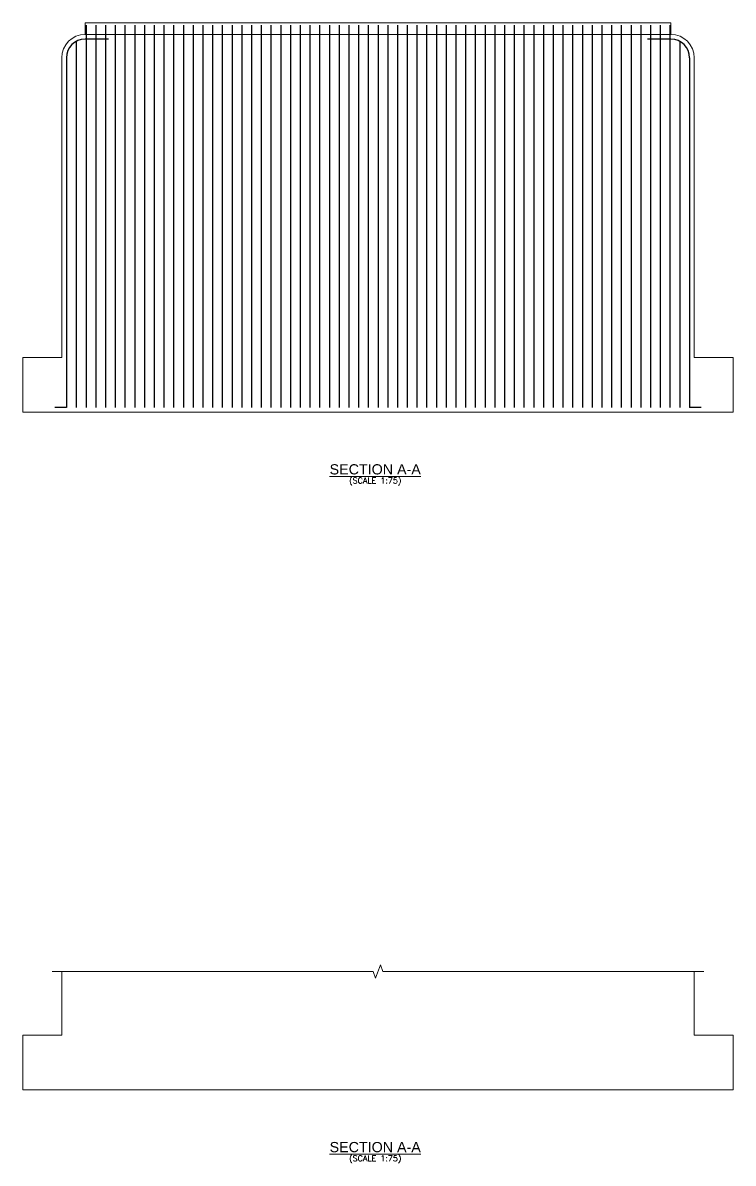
# Model space of a CAD drawing. Extents: x 2542500 to 2835796, y -294794 to -159040.
# Drawn here: x 2542500 to 2560750, y -294794 to -265495 of the extents above; entities that cross this region are included whole.
import ezdxf
from ezdxf.enums import TextEntityAlignment as Align

# ---------------------------------------------------------------- set-up
doc = ezdxf.new("R2010")
doc.units = 0
doc.header["$LTSCALE"] = 8
doc.header["$MEASUREMENT"] = 0
for name, color, linetype, lineweight in [('CON-2', 1, 'CONTINUOUS', 30), ('P.C.C', 105, 'CONTINUOUS', 9), ('TEXT', 4, 'CONTINUOUS', 15), ('TEXT G', 7, 'CONTINUOUS', 18)]:
    doc.layers.add(name, color=color, linetype=linetype, lineweight=lineweight)
doc.styles.add('ARIEL', font='arial.ttf')
doc.styles.add('ROMANS', font='romans.shx')

msp = doc.modelspace()

# ---------------------------------------------------------------- linework, layer by layer
at = {"layer": 'CON-2'}
for p, q in [((2544124.7, -265555.1), (2544124.7, -275375.1)), ((2544374.7, -265555.1), (2544374.7, -275375.1)), ((2544624.7, -265555.1), (2544624.7, -275375.1)), ((2544874.7, -265555.1), (2544874.7, -275375.1)), ((2545124.7, -265555.1), (2545124.7, -275375.1)), ((2545374.7, -265555.1), (2545374.7, -275375.1)), ((2545624.7, -265555.1), (2545624.7, -275375.1)), ((2545874.7, -265555.1), (2545874.7, -275375.1)), ((2546124.7, -265555.1), (2546124.7, -275375.1)), ((2546374.7, -265555.1), (2546374.7, -275375.1)), ((2546624.7, -265555.1), (2546624.7, -275375.1)), ((2546874.7, -265555.1), (2546874.7, -275375.1)), ((2547124.7, -265555.1), (2547124.7, -275375.1)), ((2547374.7, -265555.1), (2547374.7, -275375.1)), ((2547624.7, -265555.1), (2547624.7, -275375.1)), ((2547874.7, -265555.1), (2547874.7, -275375.1)), ((2548124.7, -265555.1), (2548124.7, -275375.1)), ((2548374.7, -265555.1), (2548374.7, -275375.1)), ((2548624.7, -265555.1), (2548624.7, -275375.1)), ((2548874.7, -265555.1), (2548874.7, -275375.1)), ((2549124.7, -265555.1), (2549124.7, -275375.1)), ((2549374.7, -265555.1), (2549374.7, -275375.1)), ((2549624.7, -265555.1), (2549624.7, -275375.1)), ((2549874.7, -265555.1), (2549874.7, -275375.1)), ((2550124.7, -265555.1), (2550124.7, -275375.1)), ((2550374.7, -265555.1), (2550374.7, -275375.1)), ((2550624.7, -265555.1), (2550624.7, -275375.1)), ((2550874.7, -265555.1), (2550874.7, -275375.1)), ((2551124.7, -265555.1), (2551124.7, -275375.1)), ((2551374.7, -265555.1), (2551374.7, -275375.1)), ((2551624.7, -265555.1), (2551624.7, -275375.1)), ((2551874.7, -265555.1), (2551874.7, -275375.1)), ((2552124.7, -265555.1), (2552124.7, -275375.1)), ((2552374.7, -265555.1), (2552374.7, -275375.1)), ((2552624.7, -265555.1), (2552624.7, -275375.1)), ((2552874.7, -265555.1), (2552874.7, -275375.1)), ((2553124.7, -265555.1), (2553124.7, -275375.1)), ((2553374.7, -265555.1), (2553374.7, -275375.1)), ((2553624.7, -265555.1), (2553624.7, -275375.1)), ((2553874.7, -265555.1), (2553874.7, -275375.1)), ((2554124.7, -265555.1), (2554124.7, -275375.1)), ((2554374.7, -265555.1), (2554374.7, -275375.1)), ((2554624.7, -265555.1), (2554624.7, -275375.1)), ((2554874.7, -265555.1), (2554874.7, -275375.1)), ((2555124.7, -265555.1), (2555124.7, -275375.1)), ((2555374.7, -265555.1), (2555374.7, -275375.1)), ((2555624.7, -265555.1), (2555624.7, -275375.1)), ((2555874.7, -265555.1), (2555874.7, -275375.1)), ((2556124.7, -265555.1), (2556124.7, -275375.1)), ((2556374.7, -265555.1), (2556374.7, -275375.1)), ((2556624.7, -265555.1), (2556624.7, -275375.1)), ((2556874.7, -265555.1), (2556874.7, -275375.1)), ((2557124.7, -265555.1), (2557124.7, -275375.1)), ((2557374.7, -265555.1), (2557374.7, -275375.1)), ((2557624.7, -265555.1), (2557624.7, -275375.1)), ((2557874.7, -265555.1), (2557874.7, -275375.1)), ((2558124.7, -265555.1), (2558124.7, -275375.1)), ((2558374.7, -265555.1), (2558374.7, -275375.1)), ((2558624.7, -265555.1), (2558624.7, -275375.1)), ((2558874.7, -265555.1), (2558874.7, -275375.1)), ((2559124.7, -265555.1), (2559124.7, -275375.1)), ((2543874.7, -265971.1), (2543874.7, -275375.1)), ((2544699.7, -265915.1), (2544099.7, -265915.1)), ((2559149.7, -265915.1), (2558549.7, -265915.1)), ((2559374.7, -265971.1), (2559374.7, -275375.1)), ((2543619.7, -266395.1), (2543619.7, -275375.1)), ((2559629.7, -266395.1), (2559629.7, -275375.1)), ((2543619.7, -275375.1), (2543319.7, -275375.1)), ((2559929.7, -275375.1), (2559629.7, -275375.1))]:
    msp.add_line(p, q, dxfattribs=at)
for centre, start, end in [((2544099.7, -266395.1), 90, 180), ((2559149.7, -266395.1), 0, 90)]:
    msp.add_arc(centre, 480, start, end, dxfattribs=at)
at = {"layer": 'P.C.C'}
for p, q in [((2559149.7, -265495.1), (2544099.7, -265495.1)), ((2544099.7, -265495.1), (2544099.7, -265795.1)), ((2544324.7, -265495.1), (2545124.7, -265495.1)), ((2548924.7, -265495.1), (2549724.7, -265495.1)), ((2553524.7, -265495.1), (2554324.7, -265495.1)), ((2558124.7, -265495.1), (2558924.7, -265495.1)), ((2559149.7, -265495.1), (2559149.7, -265795.1)), ((2559149.7, -265795.1), (2544099.7, -265795.1)), ((2543499.7, -266395.1), (2543499.7, -274095.1)), ((2559749.7, -266395.1), (2559749.7, -274095.1)), ((2543499.7, -274095.1), (2542499.7, -274095.1)), ((2542499.7, -274095.1), (2542499.7, -275495.1)), ((2560749.7, -274095.1), (2559749.7, -274095.1)), ((2560749.7, -274095.1), (2560749.7, -275495.1)), ((2560749.7, -275495.1), (2542499.7, -275495.1)), ((2543499.7, -289869.2), (2543499.7, -291508.3)), ((2559749.7, -289869.2), (2559749.7, -291508.3)), ((2543499.7, -291508.3), (2542499.7, -291508.3)), ((2542499.7, -291508.3), (2542499.7, -292908.3)), ((2560749.7, -291508.3), (2559749.7, -291508.3)), ((2560749.7, -291508.3), (2560749.7, -292908.3)), ((2560749.7, -292908.3), (2542499.7, -292908.3))]:
    msp.add_line(p, q, dxfattribs=at)
msp.add_lwpolyline([(2543249.7, -289869.2), (2551499.7, -289869.2), (2551562.2, -290040.9), (2551687.2, -289697.4), (2551749.7, -289869.2), (2559999.7, -289869.2)], dxfattribs=at)
for centre, start, end in [((2544099.7, -266395.1), 90, 180), ((2559149.7, -266395.1), 0, 90)]:
    msp.add_arc(centre, 600, start, end, dxfattribs=at)

# ---------------------------------------------------------------- texts
at = {"layer": 'TEXT', "color": 1, "lineweight": 13, "char_height": 262.5, "width": 7433.008, "attachment_point": 8, "style": 'ARIEL'}
for insert in [(2551553.6, -277102.1), (2551553.6, -294515.4)]:
    msp.add_mtext('{\\LSECTION A-A}', dxfattribs=dict(at, insert=insert))
at = {"layer": 'TEXT G', "style": 'ROMANS'}
for p in [(2551553.6, -277180.8), (2551553.6, -294594.1)]:
    msp.add_text('(SCALE 1:75)', height=150, dxfattribs=at).set_placement(p, align=Align.TOP_CENTER)

doc.saveas('drawing.dxf')
